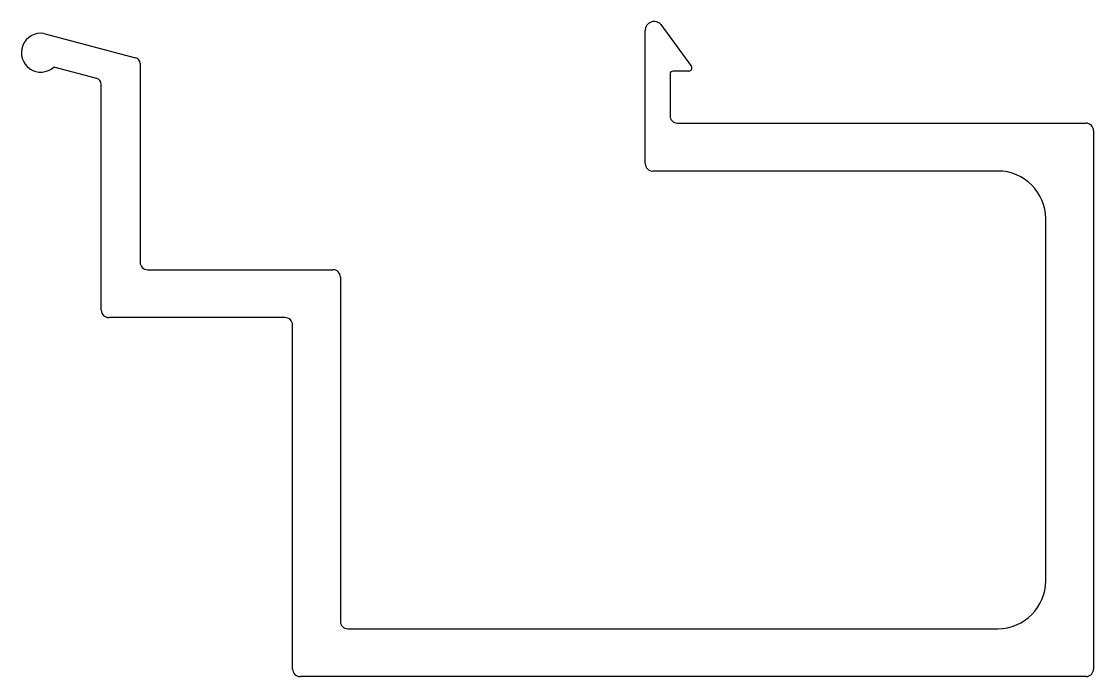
# Model space of a CAD drawing. Extents: x -18 to 17.9, y -9.6 to 12.3.
import ezdxf

# ---------------------------------------------------------------- set-up
doc = ezdxf.new("R2010")
doc.units = 0
doc.header["$MEASUREMENT"] = 0
doc.layers.get('0').update_dxf_attribs({"linetype": 'CONTINUOUS'})

msp = doc.modelspace()

# ---------------------------------------------------------------- linework, layer by layer
for p, q in [((-17.248, 11.872), (-14.175, 11.063)), ((2.874, 7.524), (2.874, 11.974)), ((3.399, 12.172), (4.418, 10.773)), ((-14.026, 10.869), (-14.026, 4.224)), ((-15.475, 10.371), (-16.908, 10.748)), ((3.704, 10.514), (3.704, 9.124)), ((4.338, 10.614), (3.804, 10.614)), ((-15.326, 2.624), (-15.326, 10.178)), ((3.954, 8.874), (17.624, 8.874)), ((17.874, 8.624), (17.874, -9.376)), ((14.674, 7.274), (3.124, 7.274)), ((16.274, -6.426), (16.274, 5.674)), ((-13.776, 3.974), (-7.576, 3.974)), ((-7.326, 3.724), (-7.326, -7.776)), ((-9.176, 2.374), (-15.076, 2.374)), ((-8.926, -9.376), (-8.926, 2.124)), ((-7.076, -8.026), (14.674, -8.026)), ((17.624, -9.626), (-8.676, -9.626))]:
    msp.add_line(p, q)
for centre, radius, start, end in [((3.174, 11.974), 0.3, 41.3642, 180), ((-17.346, 11.229), 0.65, 81.3914, 312.2872), ((-14.226, 10.869), 0.2, 360, 75.2564), ((4.338, 10.714), 0.1, 270, 36.0651), ((3.804, 10.514), 0.1, 90, 180), ((-15.526, 10.178), 0.2, 360, 75.2564), ((3.954, 9.124), 0.25, 180, 270), ((17.624, 8.624), 0.25, 0, 90), ((3.124, 7.524), 0.25, 180, 270), ((14.674, 5.674), 1.6, 0, 90), ((-13.776, 4.224), 0.25, 180, 270), ((-7.576, 3.724), 0.25, 0, 90), ((-15.076, 2.624), 0.25, 180, 270), ((-9.176, 2.124), 0.25, 0, 90), ((14.674, -6.426), 1.6, 270, 360), ((-7.076, -7.776), 0.25, 180, 270), ((-8.676, -9.376), 0.25, 180, 270), ((17.624, -9.376), 0.25, 270, 0)]:
    msp.add_arc(centre, radius, start, end)

doc.saveas('drawing.dxf')
